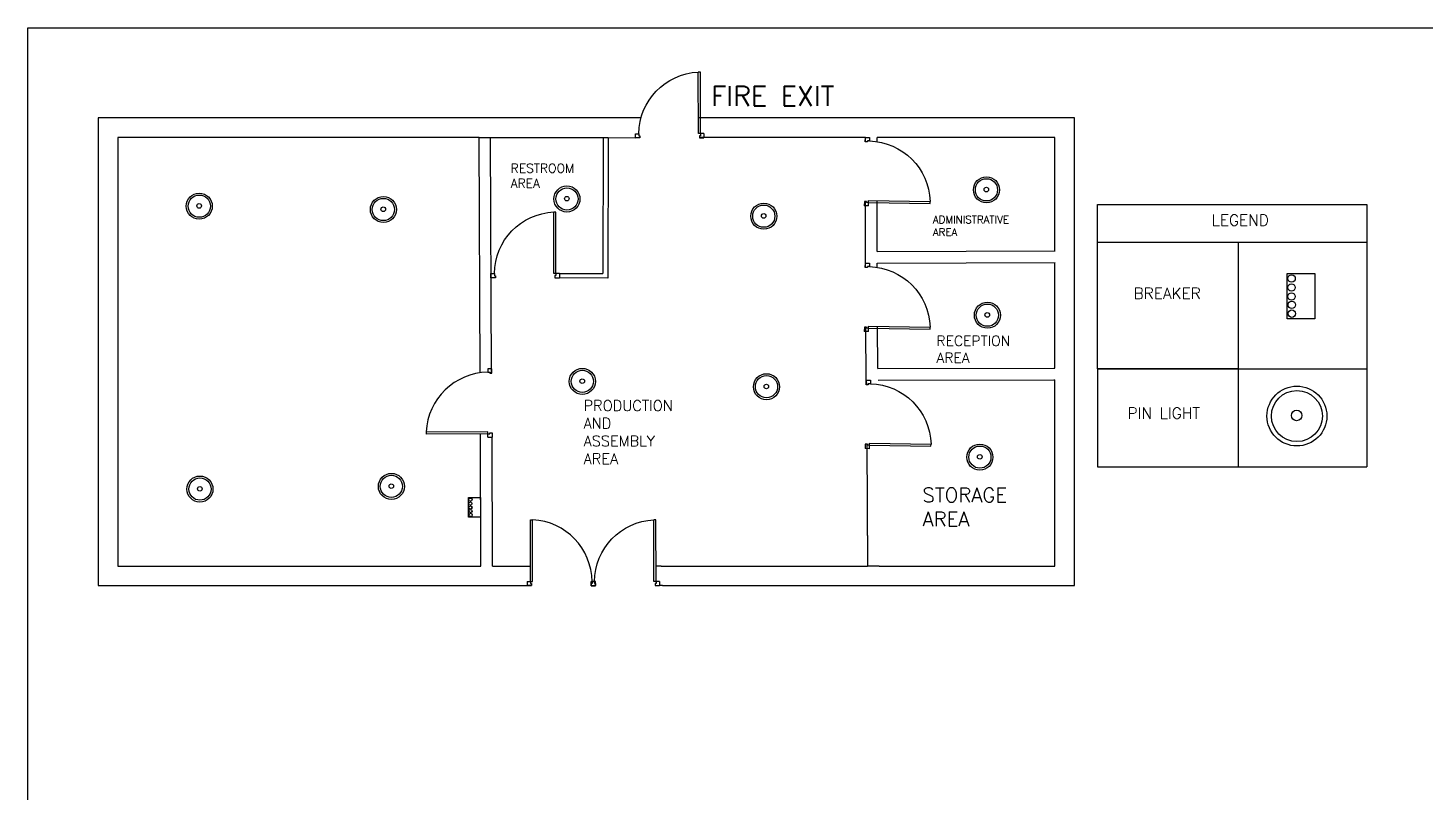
# Model space of a CAD drawing. Header units: inches. Extents: x 19873 to 25464, y 6964 to 10585.
# Drawn here: x 19873 to 22711, y 9033 to 10585 of the extents above; entities that cross this region are included whole.
import ezdxf

# ---------------------------------------------------------------- set-up
doc = ezdxf.new("R2010")
doc.units = ezdxf.units.IN
doc.layers.add('PDF_0', color=7, linetype='Continuous')
doc.layers.add('WINDOW', color=2, linetype='Continuous')
doc.styles.get("Standard").update_dxf_attribs({"font": 'simplex.shx'})

# ---------------------------------------------------------------- blocks, each defined once
blk = doc.blocks.new('DR_UKF1')
for p, q in [((0, 0), (0, 1)), ((0, 1), (0, 0)), ((0, 1), (0, 1)), ((0, 1), (0, 1)), ((0, 1), (0, 1)), ((0, 0), (0, 0)), ((0, 0), (0, 0)), ((0, 0), (0, 0)), ((0, 0), (0, 0)), ((0, 0), (0, 0)), ((0, 0), (0, 0)), ((0, 0), (0, 0)), ((0, 0), (0, 0)), ((0, 0), (0, 0)), ((0, 0), (0, 0)), ((0, 0), (0, 0)), ((0, 0), (0, 0)), ((0, 0), (0, 0)), ((0, 0), (0, 0)), ((0, 0), (0, 0))]:
    blk.add_line(p, q)
blk.add_arc((0, 0), 0.833, 359.9283, 92.866)
blk = doc.blocks.new('DR_D01')
for p, q in [((-0.45, 0.93), (-0.42, 0.93)), ((-0.45, 0.03), (-0.45, 0.93)), ((-0.42, 0.03), (-0.42, 0.93)), ((-0.5, 0.03), (-0.42, 0.03)), ((-0.5, 0.03), (-0.5, -0.03)), ((-0.45, 0.03), (-0.45, 0)), ((-0.45, 0), (-0.435, 0)), ((-0.435, 0), (-0.435, -0.03)), ((0.435, 0), (0.435, -0.03)), ((0.45, 0), (0.435, 0)), ((0.45, 0.03), (0.45, 0)), ((0.5, 0.03), (0.45, 0.03)), ((0.5, -0.03), (0.5, 0.03)), ((-0.435, -0.03), (-0.5, -0.03)), ((0.435, -0.03), (0.5, -0.03))]:
    blk.add_line(p, q)
blk.add_arc((-0.46, 0.021), 0.91, 0.5915, 87.4664)

msp = doc.modelspace()

# ---------------------------------------------------------------- linework, layer by layer
for p, q in [((20789.829, 10362.564), (20789.827, 10362.847)), ((20789.827, 10362.847), (21107.225, 10362.011)), ((20791.818, 9884.518), (20789.829, 10362.564)), ((20789.829, 10362.564), (21051.536, 10362.564)), ((20814.696, 9884.613), (20812.707, 10362.659)), ((21041.623, 10362.588), (21040.967, 10086.213)), ((21051.536, 10362.564), (21050.859, 10077.066)), ((21574.201, 10362.724), (21574.201, 10362.847)), ((21574.201, 10353.69), (21574.201, 10362.724)), ((21597.992, 10362.724), (21597.992, 10362.847)), ((21597.992, 10354.281), (21597.992, 10362.724)), ((21597.992, 10362.724), (21597.992, 10362.724)), ((21574.201, 10107.433), (21574.201, 10232.773)), ((21597.992, 10131.287), (21597.992, 10234.49)), ((21574.139, 10131.225), (21574.201, 10131.225)), ((21597.992, 10131.287), (21959.562, 10132.222)), ((21574.276, 10098.3), (21574.201, 10107.433)), ((21598.064, 10098.881), (21597.991, 10107.63)), ((21597.992, 10107.495), (21959.623, 10108.43)), ((21597.992, 10107.433), (21597.992, 10107.532)), ((20952.854, 10086.213), (21040.967, 10086.213)), ((21050.859, 10077.066), (20952.861, 10077.875)), ((21040.946, 10077.148), (21040.946, 10077.089)), ((21576.17, 9869.526), (21575.277, 9977.367)), ((21599.765, 9893.356), (21599.055, 9979.084)), ((21599.765, 9893.356), (21956.796, 9893.936)), ((21956.796, 9893.936), (21959.24, 9893.936)), ((21576.169, 9869.65), (21576.231, 9860.491)), ((21576.17, 9869.526), (21576.231, 9860.491)), ((21599.962, 9869.564), (21956.834, 9870.144)), ((21956.834, 9870.144), (21959.24, 9870.144)), ((20793.452, 9491.8), (20792.334, 9760.55)), ((20817.243, 9492.075), (20816.017, 9753.683)), ((21577.059, 9739.561), (21578.752, 9492.075)), ((21577.059, 9739.561), (21578.751, 9492.199)), ((20055.913, 9492.075), (20793.452, 9491.904)), ((20817.244, 9491.899), (20817.243, 9492.075)), ((21159.759, 9492.075), (21149.04, 9492.075)), ((21602.544, 9492.075), (21578.752, 9492.075)), ((21602.543, 9492.238), (21602.544, 9492.075)), ((21161.904, 9452.422), (21156.049, 9452.422))]:
    msp.add_line(p, q)
at = {"color": 85, "true_color": 0x58ba48}
for p, q in [((22045.581, 10150.07), (22045.581, 10226.507)), ((22045.581, 10226.507), (22592.744, 10226.507)), ((22592.744, 10226.507), (22592.744, 10226.507)), ((22592.744, 10226.507), (22592.744, 10150.07)), ((22045.581, 10150.07), (22331.57, 10150.07)), ((22045.581, 9892.592), (22045.581, 10150.07)), ((22331.57, 10150.07), (22331.57, 9892.592)), ((22331.57, 10150.07), (22592.791, 10150.07)), ((22331.57, 10150.07), (22331.57, 9693.29)), ((22592.791, 10150.07), (22592.791, 9693.29)), ((22045.581, 9892.592), (22045.581, 9693.29)), ((22331.57, 9892.592), (22045.581, 9892.592)), ((22045.581, 9892.592), (22592.791, 9892.592)), ((22045.581, 9693.29), (22592.791, 9693.29))]:
    msp.add_line(p, q, dxfattribs=at)
for points in [[(21118.634, 10402.499), (20016.26, 10402.499), (20016.26, 9452.422), (20896.179, 9452.422)], [(21161.904, 9452.422), (21998.892, 9452.422), (21998.892, 10402.499), (21235.042, 10402.499)], [(20789.827, 10362.847), (20055.913, 10362.847), (20055.913, 9492.075), (20793.451, 9492.075)], [(21574.201, 10362.847), (21237.16, 10362.847)], [(21959.24, 10132.221), (21959.24, 10362.847), (21597.992, 10362.847)], [(21959.24, 9893.936), (21959.24, 10108.429)], [(21602.544, 9492.075), (21959.24, 9492.075), (21959.24, 9870.144)], [(20817.243, 9492.075), (20894.169, 9492.075)], [(21159.759, 9492.075), (21578.752, 9492.075)]]:
    msp.add_lwpolyline(points)
for points in [[(22430.851, 10086.008), (22487.241, 10086.008), (22487.241, 9994.353), (22430.851, 9994.353)], [(20768.219, 9631.25), (20792.792, 9631.25), (20792.792, 9591.31), (20768.219, 9591.31)]]:
    msp.add_lwpolyline(points, close=True, dxfattribs=at)
for centre, radius in [((21820.145, 10256.291), 26.49), ((21820.145, 10256.291), 22.557), ((20221.414, 10223.124), 26.49), ((20221.414, 10223.124), 22.557), ((20968.123, 10237.766), 26.49), ((20968.123, 10237.766), 22.557), ((21819.918, 10256.867), 4.667), ((20221.187, 10223.701), 4.667), ((20595.357, 10216.33), 26.49), ((20595.357, 10216.33), 22.557), ((20595.129, 10216.906), 4.667), ((20967.895, 10238.342), 4.667), ((21367.921, 10202.761), 26.49), ((21367.921, 10202.761), 22.557), ((21367.694, 10203.338), 4.667), ((22439.856, 10076.122), 7.55), ((22439.557, 10057.969), 7.55), ((22439.661, 10039.554), 7.55), ((21822.046, 10001.619), 26.49), ((21822.046, 10001.619), 22.557), ((22440.215, 10022.746), 7.55), ((21821.819, 10002.196), 4.667), ((22440.385, 10004.766), 7.55), ((20999.418, 9867.134), 26.49), ((20999.418, 9867.134), 22.557), ((21373.361, 9856.265), 26.49), ((21373.361, 9856.265), 22.557), ((20999.191, 9867.71), 4.667), ((21373.133, 9856.841), 4.667), ((22450.694, 9796.753), 60.789), ((22450.694, 9796.753), 51.764), ((22450.172, 9798.076), 10.709), ((21806.825, 9713.321), 26.49), ((21806.825, 9713.321), 22.557), ((21806.597, 9713.897), 4.667), ((20611.672, 9653.781), 26.49), ((20611.672, 9653.781), 22.557), ((20222.774, 9648.347), 26.49), ((20222.774, 9648.347), 22.557), ((20222.547, 9648.924), 4.667), ((20611.444, 9654.358), 4.667), ((20772.013, 9619.032), 3.29), ((20772.143, 9626.942), 3.29), ((20772.058, 9611.007), 3.29), ((20772.3, 9603.682), 3.29), ((20772.373, 9595.847), 3.29)]:
    msp.add_circle(centre, radius, dxfattribs=at)
at = {"layer": 'PDF_0', "lineweight": 25}
msp.add_lwpolyline([(19873.449, 10585.208), (25464.285, 10585.208), (25464.285, 6964.176), (19873.449, 6964.176)], close=True, dxfattribs=at)

# ---------------------------------------------------------------- block references
at = {"layer": 'WINDOW'}
for name, p, xscale, yscale, zscale, rotation in [('DR_D01', (21176.706, 10366.238), -138.9684440436985, 138.9684440436984, 138.9684440436985, 0.04764742172429948), ('DR_D01', (21577.295, 10293.183), -138.9684440436984, 138.9684440436985, 138.9684440436985, 269.1140397726772), ('DR_D01', (20883.373, 10081.987), -138.9684440436985, 138.9684440436984, 138.9684440436985, 0.04764742172429948), ('DR_D01', (21577.295, 10037.794), -138.9684440436984, 138.9684440436985, 138.9684440436985, 269.1140397726772), ('DR_D01', (20811.609, 9823.152), 138.9684440436985, 138.9684440436985, 138.9684440436985, 90.19783281419274), ('DR_D01', (21579.264, 9799.985), -138.9684440436984, 138.9684440436985, 138.9684440436985, 269.1140397726772), ('DR_D01', (20956.638, 9456.459), 138.9684440436985, 138.9684440436985, 138.9684440436985, 359.891249672522), ('DR_D01', (21086.559, 9456.451), -138.9684440436984, 138.9684440436985, 138.9684440436985, 0.08743317581514809), ('DR_UKF1', (20817.243, 9491.987), 0.1761318201508315, 0.1761318201508315, 0.1761318201508315, 270.2384290035722)]:
    msp.add_blockref(name, p, dxfattribs=dict(at, xscale=xscale, yscale=yscale, zscale=zscale, rotation=rotation))

# ---------------------------------------------------------------- texts
at = {"color": 11, "true_color": 0xf27172, "attachment_point": 1}
for s, width, gutter_width, insert, char_height in [('FIRE EXIT', 659.92048, 201.565, (21260.602, 10467.09), 40.313), ('RESTROOM AREA', 12.32397, 91.209, (20853.975, 10309.289), 18.24182), ('ADMINISTRATIVE AREA', 134.61055, 76.14, (21711.291, 10203.449), 15.22799), ('RECEPTION AREA', 18.43249, 103.597, (21718.626, 9959.858), 20.71931), ('                      PRODUCTION AND ASSEMBLY AREA', 15.32856, 107.902, (21001.916, 9828.784), 21.58046), ('STORAGE AREA', 253.61009, 146.581, (21690.155, 9651.022), 29.31623)]:
    msp.add_mtext_dynamic_manual_height_columns(s, width=width, gutter_width=gutter_width, heights=[0], dxfattribs=dict(at, insert=insert, char_height=char_height))
at = {"color": 85, "true_color": 0x58ba48, "insert": (22277.653, 10205.977), "char_height": 22.7486, "attachment_point": 1}
msp.add_mtext_dynamic_manual_height_columns('LEGEND', width=305.75703, gutter_width=113.743, heights=[0], dxfattribs=at)
at = {"color": 18, "true_color": 0x000000, "char_height": 22.7486, "attachment_point": 1}
for s, width, insert in [('BREAKER', 154.56108, (22119.041, 10057.406)), ('PIN LIGHT', 165.40846, (22106.689, 9813.93))]:
    msp.add_mtext_dynamic_manual_height_columns(s, width=width, gutter_width=113.743, heights=[0], dxfattribs=dict(at, insert=insert))

doc.saveas('drawing.dxf')
